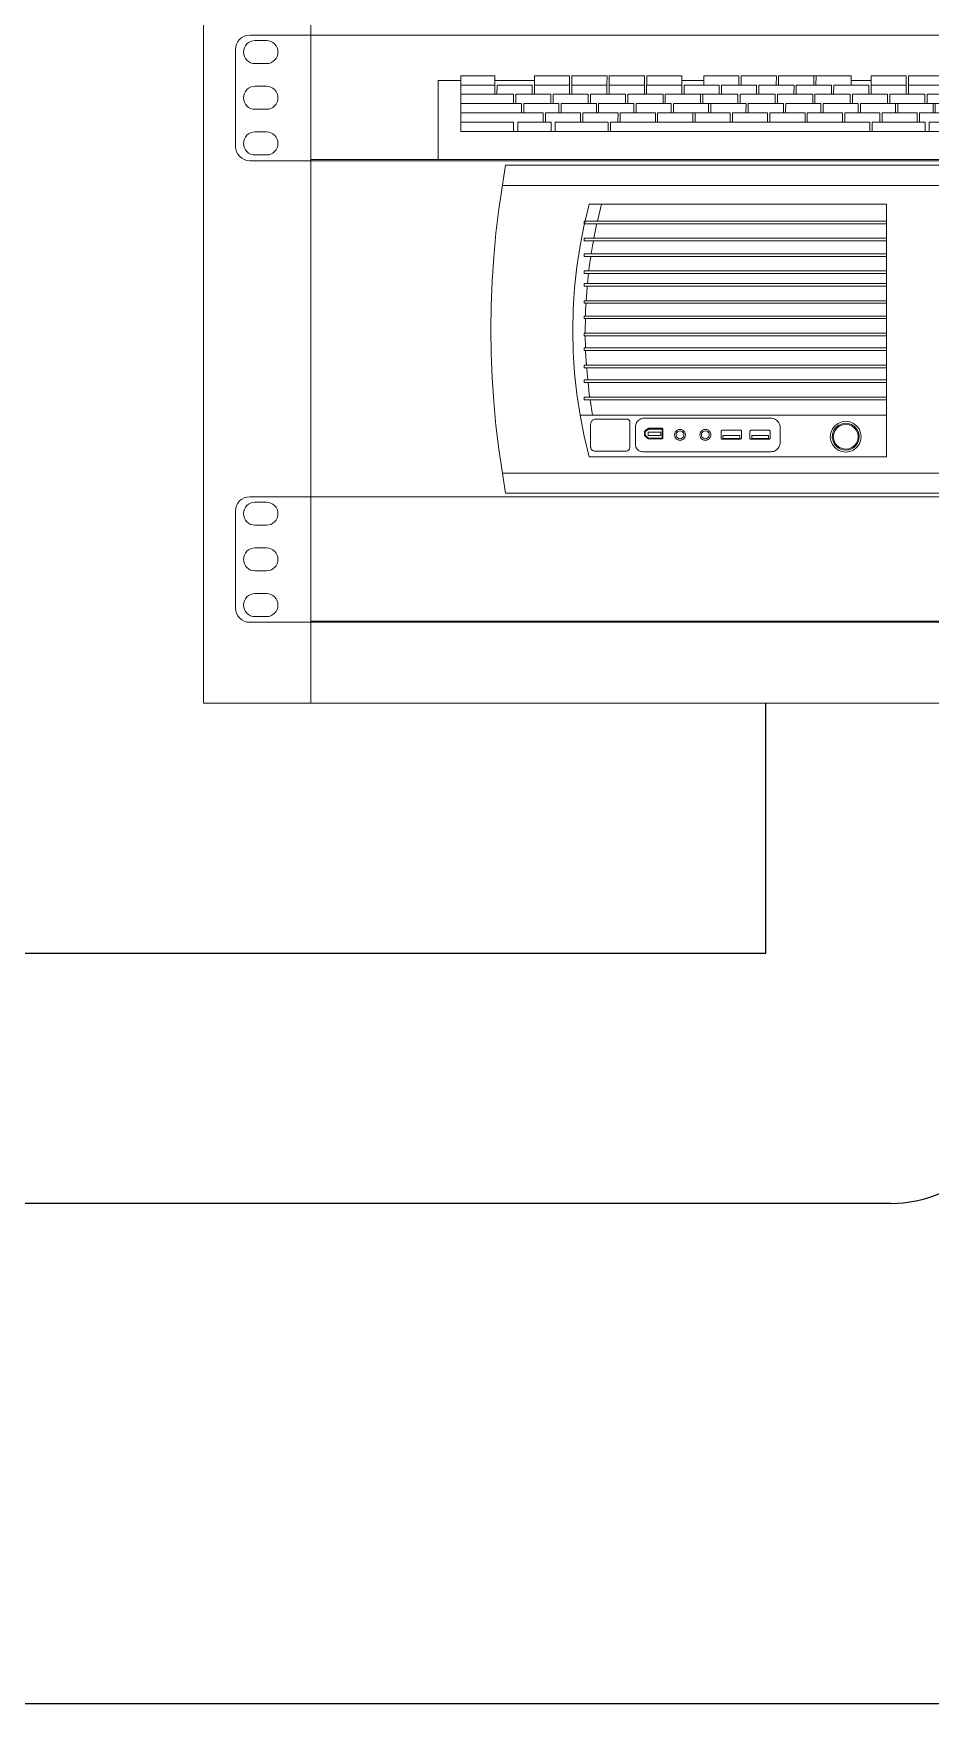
# Model space of a CAD drawing. Header units: millimetres. Extents: x 1256 to 2931, y 3298 to 3694.
# Drawn here: x 1527.5 to 1563.4, y 3406.2 to 3473 of the extents above; entities that cross this region are included whole.
import ezdxf

# ---------------------------------------------------------------- set-up
doc = ezdxf.new("R2010")
doc.units = ezdxf.units.MM
doc.layers.get('0').update_dxf_attribs({"color": 250, "lineweight": 5})
for name, color, linetype, lineweight in [('(C)1U - Gestion Cable', 250, 'Continuous', 5), ('Canales', 250, 'Continuous', 25), ('Pantalla Rack', 250, 'Continuous', 5), ('Rack 1 - 2', 250, 'Continuous', 5), ('Servers', 250, 'Continuous', 5)]:
    doc.layers.add(name, color=color, linetype=linetype, lineweight=lineweight)

# ---------------------------------------------------------------- blocks, each defined once
blk = doc.blocks.new('TECLADO FRONTAL')
at = {"color": 250}
for p, q in [((-0.22843, 0.045), (-0.22843, 0.015)), ((-0.21013, 0.045), (-0.22843, 0.045)), ((-0.21015, 0.045), (-0.21017, 0.035)), ((-0.21013, 0.045), (-0.21014, 0.04)), ((-0.18879, 0.04), (-0.18878, 0.045)), ((-0.16986, 0.045), (-0.18878, 0.045)), ((-0.16986, 0.045), (-0.16987, 0.04)), ((-0.16865, 0.04), (-0.16864, 0.045)), ((-0.14973, 0.045), (-0.16864, 0.045)), ((-0.14973, 0.045), (-0.14974, 0.04)), ((-0.14852, 0.04), (-0.14851, 0.045)), ((-0.12959, 0.045), (-0.14851, 0.045)), ((-0.12959, 0.045), (-0.1296, 0.04)), ((-0.12838, 0.04), (-0.12837, 0.045)), ((-0.10945, 0.045), (-0.12837, 0.045)), ((-0.10945, 0.045), (-0.10946, 0.04)), ((-0.09765, 0.04), (-0.09764, 0.045)), ((-0.07872, 0.045), (-0.09764, 0.045)), ((-0.07872, 0.045), (-0.07873, 0.04)), ((-0.07751, 0.04), (-0.0775, 0.045)), ((-0.05858, 0.045), (-0.0775, 0.045)), ((-0.05858, 0.045), (-0.05859, 0.04)), ((-0.05738, 0.04), (-0.05737, 0.045)), ((-0.01831, 0.045), (-0.05737, 0.045)), ((-0.03845, 0.045), (-0.03846, 0.04)), ((-0.03724, 0.04), (-0.03723, 0.045)), ((-0.01831, 0.045), (-0.01832, 0.04)), ((-0.00757, 0.04), (-0.00755, 0.045)), ((0.01136, 0.045), (-0.00755, 0.045)), ((0.01136, 0.045), (0.01135, 0.04)), ((0.01257, 0.04), (0.01258, 0.045)), ((0.0315, 0.045), (0.01258, 0.045)), ((0.0315, 0.045), (0.03149, 0.04)), ((0.03271, 0.04), (0.03272, 0.045)), ((0.05163, 0.045), (0.03272, 0.045)), ((0.05163, 0.045), (0.05162, 0.04)), ((0.05284, 0.04), (0.05285, 0.045)), ((0.07226, 0.045), (0.05285, 0.045)), ((0.07226, 0.045), (0.07226, 0.015)), ((0.08154, 0.045), (0.08154, 0.03)), ((0.10039, 0.045), (0.08154, 0.045)), ((0.10039, 0.045), (0.10037, 0.04)), ((0.10159, 0.04), (0.1016, 0.045)), ((0.12052, 0.045), (0.1016, 0.045)), ((0.12052, 0.045), (0.12051, 0.04)), ((0.12173, 0.04), (0.12174, 0.045)), ((0.14066, 0.045), (0.12174, 0.045)), ((0.14066, 0.045), (0.14065, 0.04)), ((-0.24055, 0.0425), (-0.24055, 0)), ((-0.24055, 0.0425), (-0.22843, 0.0425)), ((-0.21014, 0.04), (-0.22843, 0.04)), ((-0.21015, 0.0425), (-0.18878, 0.0425)), ((-0.20895, 0.035), (-0.20894, 0.04)), ((-0.19002, 0.04), (-0.20894, 0.04)), ((-0.19002, 0.04), (-0.19003, 0.035)), ((-0.18882, 0.035), (-0.1888, 0.04)), ((-0.16987, 0.04), (-0.1888, 0.04)), ((-0.16989, 0.04), (-0.1699, 0.035)), ((-0.16868, 0.035), (-0.16867, 0.04)), ((-0.14974, 0.04), (-0.16867, 0.04)), ((-0.14975, 0.04), (-0.14976, 0.035)), ((-0.14854, 0.035), (-0.14853, 0.04)), ((-0.1296, 0.04), (-0.14853, 0.04)), ((-0.12962, 0.04), (-0.12963, 0.035)), ((-0.12841, 0.035), (-0.1284, 0.04)), ((-0.10946, 0.04), (-0.1284, 0.04)), ((-0.10948, 0.04), (-0.10949, 0.035)), ((-0.10946, 0.0425), (-0.09764, 0.0425)), ((-0.10827, 0.035), (-0.10826, 0.04)), ((-0.08934, 0.04), (-0.10826, 0.04)), ((-0.08934, 0.04), (-0.08935, 0.035)), ((-0.08813, 0.035), (-0.08812, 0.04)), ((-0.06921, 0.04), (-0.08812, 0.04)), ((-0.06921, 0.04), (-0.06922, 0.035)), ((-0.068, 0.035), (-0.06799, 0.04)), ((-0.04907, 0.04), (-0.06799, 0.04)), ((-0.04907, 0.04), (-0.04908, 0.035)), ((-0.04786, 0.035), (-0.04785, 0.04)), ((-0.02893, 0.04), (-0.04785, 0.04)), ((-0.02893, 0.04), (-0.02895, 0.035)), ((-0.02773, 0.035), (-0.02772, 0.04)), ((-0.0088, 0.04), (-0.02772, 0.04)), ((-0.01832, 0.0425), (-0.00756, 0.0425)), ((-0.0088, 0.04), (-0.00881, 0.035)), ((-0.00759, 0.035), (-0.00758, 0.04)), ((0.01135, 0.04), (-0.00758, 0.04)), ((0.01134, 0.04), (0.01133, 0.035)), ((0.01255, 0.035), (0.01256, 0.04)), ((0.03149, 0.04), (0.01256, 0.04)), ((0.03147, 0.04), (0.03146, 0.035)), ((0.03268, 0.035), (0.03269, 0.04)), ((0.07226, 0.04), (0.03269, 0.04)), ((0.07226, 0.0425), (0.08154, 0.0425)), ((0.10037, 0.04), (0.08154, 0.04)), ((0.10036, 0.04), (0.10035, 0.035)), ((0.10157, 0.035), (0.10158, 0.04)), ((0.12051, 0.04), (0.10158, 0.04)), ((0.1205, 0.04), (0.12049, 0.035)), ((0.1217, 0.035), (0.12171, 0.04)), ((0.14063, 0.04), (0.12171, 0.04)), ((0.14063, 0.04), (0.14062, 0.035)), ((0.14065, 0.0425), (0.24055, 0.0425)), ((0.14938, 0.04), (0.14938, 0.015)), ((0.16833, 0.04), (0.14938, 0.04)), ((0.16833, 0.04), (0.16829, 0.02)), ((0.16951, 0.02), (0.16955, 0.04)), ((0.18843, 0.04), (0.16955, 0.04)), ((0.18843, 0.04), (0.18843, 0.015)), ((0.18964, 0.04), (0.18964, 0.015)), ((0.20856, 0.04), (0.18964, 0.04)), ((0.20856, 0.04), (0.20856, 0.015)), ((0.20978, 0.04), (0.20978, 0.015)), ((0.22872, 0.04), (0.20978, 0.04)), ((0.2287, 0.04), (0.2287, 0.015)), ((0.24055, 0.0425), (0.24055, 0)), ((-0.2001, 0.035), (-0.22843, 0.035)), ((-0.19573, 0.03), (-0.22843, 0.03)), ((-0.2001, 0.035), (-0.20011, 0.03)), ((-0.19889, 0.03), (-0.19888, 0.035)), ((-0.17997, 0.035), (-0.19888, 0.035)), ((-0.19573, 0.03), (-0.19574, 0.025)), ((-0.19452, 0.025), (-0.19451, 0.03)), ((-0.17559, 0.03), (-0.19451, 0.03)), ((-0.17997, 0.035), (-0.17998, 0.03)), ((-0.17876, 0.03), (-0.17875, 0.035)), ((-0.15983, 0.035), (-0.17875, 0.035)), ((-0.17559, 0.03), (-0.1756, 0.025)), ((-0.17439, 0.025), (-0.17438, 0.03)), ((-0.15546, 0.03), (-0.17438, 0.03)), ((-0.15983, 0.035), (-0.15984, 0.03)), ((-0.15862, 0.03), (-0.15861, 0.035)), ((-0.13969, 0.035), (-0.15861, 0.035)), ((-0.15546, 0.03), (-0.15547, 0.025)), ((-0.15425, 0.025), (-0.15424, 0.03)), ((-0.13532, 0.03), (-0.15424, 0.03)), ((-0.13969, 0.035), (-0.1397, 0.03)), ((-0.13849, 0.03), (-0.13848, 0.035)), ((-0.11956, 0.035), (-0.13848, 0.035)), ((-0.13532, 0.03), (-0.13533, 0.025)), ((-0.13411, 0.025), (-0.1341, 0.03)), ((-0.11519, 0.03), (-0.1341, 0.03)), ((-0.11956, 0.035), (-0.11957, 0.03)), ((-0.11835, 0.03), (-0.11834, 0.035)), ((-0.07929, 0.035), (-0.11834, 0.035)), ((-0.11519, 0.03), (-0.1152, 0.025)), ((-0.11398, 0.025), (-0.11397, 0.03)), ((-0.07491, 0.03), (-0.11397, 0.03)), ((-0.09942, 0.035), (-0.09943, 0.03)), ((-0.09821, 0.03), (-0.0982, 0.035)), ((-0.09505, 0.03), (-0.09506, 0.025)), ((-0.09384, 0.025), (-0.09383, 0.03)), ((-0.07929, 0.035), (-0.0793, 0.03)), ((-0.07808, 0.03), (-0.07807, 0.035)), ((-0.05915, 0.035), (-0.07807, 0.035)), ((-0.07491, 0.03), (-0.07492, 0.025)), ((-0.07371, 0.025), (-0.0737, 0.03)), ((-0.05478, 0.03), (-0.0737, 0.03)), ((-0.05915, 0.035), (-0.05916, 0.03)), ((-0.05794, 0.03), (-0.05793, 0.035)), ((-0.03901, 0.035), (-0.05793, 0.035)), ((-0.05478, 0.03), (-0.05479, 0.025)), ((-0.05357, 0.025), (-0.05356, 0.03)), ((-0.03464, 0.03), (-0.05356, 0.03)), ((-0.03901, 0.035), (-0.03902, 0.03)), ((-0.03781, 0.03), (-0.03779, 0.035)), ((-0.01888, 0.035), (-0.03779, 0.035)), ((-0.03464, 0.03), (-0.03465, 0.025)), ((-0.03343, 0.025), (-0.03342, 0.03)), ((-0.01451, 0.03), (-0.03342, 0.03)), ((-0.01888, 0.035), (-0.01889, 0.03)), ((-0.01767, 0.03), (-0.01766, 0.035)), ((0.00126, 0.035), (-0.01766, 0.035)), ((-0.01451, 0.03), (-0.01452, 0.025)), ((-0.0133, 0.025), (-0.01329, 0.03)), ((0.04561, 0.03), (-0.01329, 0.03)), ((0.00126, 0.035), (0.00125, 0.03)), ((0.00247, 0.03), (0.00248, 0.035)), ((0.02139, 0.035), (0.00248, 0.035)), ((0.00563, 0.03), (0.00562, 0.025)), ((0.00684, 0.025), (0.00685, 0.03)), ((0.02139, 0.035), (0.02138, 0.03)), ((0.0226, 0.03), (0.02261, 0.035)), ((0.04153, 0.035), (0.02261, 0.035)), ((0.02577, 0.03), (0.02576, 0.025)), ((0.02684, 0.03), (0.02683, 0.025)), ((0.04153, 0.035), (0.04152, 0.03)), ((0.0426, 0.035), (0.04259, 0.03)), ((0.07226, 0.035), (0.0426, 0.035)), ((0.04561, 0.03), (0.0456, 0.025)), ((0.04561, 0.03), (0.04672, 0.03)), ((0.04672, 0.03), (0.04671, 0.025)), ((0.10035, 0.035), (0.08154, 0.035)), ((0.14061, 0.03), (0.08154, 0.03)), ((0.10035, 0.035), (0.10034, 0.03)), ((0.10156, 0.03), (0.10157, 0.035)), ((0.12049, 0.035), (0.10157, 0.035)), ((0.12049, 0.035), (0.12048, 0.03)), ((0.12169, 0.03), (0.1217, 0.035)), ((0.14062, 0.035), (0.1217, 0.035)), ((0.14062, 0.035), (0.14061, 0.03)), ((0.16832, 0.035), (0.14938, 0.035)), ((0.16831, 0.03), (0.14938, 0.03)), ((0.18843, 0.03), (0.16953, 0.03)), ((0.18843, 0.035), (0.16954, 0.035)), ((0.20856, 0.035), (0.18964, 0.035)), ((0.20856, 0.03), (0.18964, 0.03)), ((0.22872, 0.035), (0.20978, 0.035)), ((0.22872, 0.03), (0.20978, 0.03)), ((-0.22845, 0.02), (-0.19998, 0.02)), ((-0.22844, 0.025), (-0.18408, 0.025)), ((-0.18408, 0.025), (-0.22844, 0.025)), ((-0.22843, 0.02), (-0.19998, 0.02)), ((-0.19998, 0.02), (-0.19998, 0.015)), ((-0.19779, 0.02), (-0.17978, 0.02)), ((-0.19779, 0.02), (-0.19779, 0.015)), ((-0.19779, 0.02), (-0.17978, 0.02)), ((-0.18408, 0.025), (-0.18409, 0.02)), ((-0.18288, 0.02), (-0.18286, 0.025)), ((-0.18286, 0.025), (-0.16395, 0.025)), ((-0.16395, 0.025), (-0.18286, 0.025)), ((-0.17978, 0.02), (-0.17978, 0.015)), ((-0.17757, 0.02), (-0.14912, 0.02)), ((-0.17757, 0.02), (-0.17757, 0.015)), ((-0.17757, 0.02), (-0.14912, 0.02)), ((-0.16395, 0.025), (-0.16396, 0.02)), ((-0.16274, 0.02), (-0.16273, 0.025)), ((-0.16273, 0.025), (-0.14381, 0.025)), ((-0.14381, 0.025), (-0.16273, 0.025)), ((-0.14912, 0.02), (-0.14912, 0.015)), ((-0.1479, 0.02), (-0.00817, 0.02)), ((-0.1479, 0.02), (-0.1479, 0.015)), ((-0.1479, 0.02), (-0.00817, 0.02)), ((-0.14381, 0.025), (-0.14382, 0.02)), ((-0.1426, 0.02), (-0.14259, 0.025)), ((-0.14259, 0.025), (-0.12368, 0.025)), ((-0.12368, 0.025), (-0.14259, 0.025)), ((-0.12368, 0.025), (-0.12369, 0.02)), ((-0.12247, 0.02), (-0.12246, 0.025)), ((-0.12246, 0.025), (-0.0834, 0.025)), ((-0.0834, 0.025), (-0.12246, 0.025)), ((-0.10354, 0.025), (-0.10355, 0.02)), ((-0.10233, 0.02), (-0.10232, 0.025)), ((-0.0834, 0.025), (-0.08341, 0.02)), ((-0.08219, 0.02), (-0.08218, 0.025)), ((-0.08218, 0.025), (-0.06327, 0.025)), ((-0.06327, 0.025), (-0.08218, 0.025)), ((-0.06327, 0.025), (-0.06328, 0.02)), ((-0.06206, 0.02), (-0.06205, 0.025)), ((-0.06205, 0.025), (-0.04313, 0.025)), ((-0.04313, 0.025), (-0.06205, 0.025)), ((-0.04313, 0.025), (-0.04314, 0.02)), ((-0.04192, 0.02), (-0.04191, 0.025)), ((-0.04191, 0.025), (-0.02299, 0.025)), ((-0.02299, 0.025), (-0.04191, 0.025)), ((-0.02299, 0.025), (-0.02301, 0.02)), ((-0.02179, 0.02), (-0.02178, 0.025)), ((-0.02178, 0.025), (-0.00286, 0.025)), ((-0.00286, 0.025), (-0.02178, 0.025)), ((-0.00817, 0.02), (-0.00817, 0.015)), ((-0.00695, 0.02), (0.02151, 0.02)), ((-0.00695, 0.02), (-0.00695, 0.015)), ((-0.00695, 0.02), (0.02151, 0.02)), ((-0.00286, 0.025), (-0.00287, 0.02)), ((-0.00165, 0.02), (-0.00164, 0.025)), ((-0.00164, 0.025), (0.01728, 0.025)), ((0.01728, 0.025), (-0.00164, 0.025)), ((0.01728, 0.025), (0.01727, 0.02)), ((0.01849, 0.02), (0.0185, 0.025)), ((0.0185, 0.025), (0.07226, 0.025)), ((0.07226, 0.025), (0.0185, 0.025)), ((0.02151, 0.02), (0.02151, 0.015)), ((0.0237, 0.02), (0.04172, 0.02)), ((0.0237, 0.02), (0.0237, 0.015)), ((0.0237, 0.02), (0.04172, 0.02)), ((0.04172, 0.02), (0.04172, 0.015)), ((0.04392, 0.02), (0.07226, 0.02)), ((0.04392, 0.02), (0.04392, 0.015)), ((0.04392, 0.02), (0.07226, 0.02)), ((0.08154, 0.02), (0.10046, 0.02)), ((0.08154, 0.02), (0.08154, 0.015)), ((0.08154, 0.02), (0.10046, 0.02)), ((0.10046, 0.02), (0.10046, 0.015)), ((0.10168, 0.02), (0.10169, 0.025)), ((0.10168, 0.02), (0.12059, 0.02)), ((0.10168, 0.02), (0.10168, 0.015)), ((0.10168, 0.02), (0.12059, 0.02)), ((0.10169, 0.025), (0.12061, 0.025)), ((0.12061, 0.025), (0.10169, 0.025)), ((0.12059, 0.02), (0.12059, 0.015)), ((0.12061, 0.025), (0.1206, 0.02)), ((0.12181, 0.02), (0.14073, 0.02)), ((0.12181, 0.02), (0.12181, 0.015)), ((0.12181, 0.02), (0.14073, 0.02)), ((0.14073, 0.02), (0.14073, 0.015)), ((0.14938, 0.025), (0.1683, 0.025)), ((0.14938, 0.02), (0.18843, 0.02)), ((0.14938, 0.02), (0.18843, 0.02)), ((0.16952, 0.025), (0.18843, 0.025)), ((0.18843, 0.025), (0.16952, 0.025)), ((0.18964, 0.025), (0.20856, 0.025)), ((0.20856, 0.025), (0.18964, 0.025)), ((0.18964, 0.02), (0.20856, 0.02)), ((0.18964, 0.02), (0.20856, 0.02)), ((0.20978, 0.025), (0.22871, 0.025)), ((0.22871, 0.025), (0.20978, 0.025)), ((0.20978, 0.02), (0.2287, 0.02)), ((0.20978, 0.02), (0.2287, 0.02)), ((-0.22843, 0.015), (0.07226, 0.015)), ((0.08154, 0.015), (0.14073, 0.015)), ((0.14938, 0.015), (0.2287, 0.015)), ((-0.24055, 0), (0.24055, 0))]:
    blk.add_line(p, q, dxfattribs=at)

msp = doc.modelspace()

# ---------------------------------------------------------------- linework, layer by layer
at = {"layer": '(C)1U - Gestion Cable'}
for points in [[(1536.167, 3467.931), (1536.167, 3467.931, -0.414214), (1535.593, 3468.505), (1535.593, 3472.377, -0.414214), (1536.167, 3472.952)], [(1536.167, 3449.473), (1536.167, 3449.473, -0.414214), (1535.593, 3450.047), (1535.593, 3453.919, -0.414214), (1536.167, 3454.494)]]:
    msp.add_lwpolyline(points, format="xyb", dxfattribs=at)
for points in [[(1536.374, 3471.814), (1536.833, 3471.814, 0.414214), (1537.293, 3472.274), (1537.293, 3472.274, 0.414214), (1536.833, 3472.734), (1536.374, 3472.734, 0.414214), (1535.914, 3472.274), (1535.914, 3472.274, 0.414214)], [(1536.374, 3469.987), (1536.833, 3469.987, 0.414214), (1537.293, 3470.447), (1537.293, 3470.447, 0.414214), (1536.833, 3470.907), (1536.374, 3470.907, 0.414214), (1535.914, 3470.447), (1535.914, 3470.447, 0.414214)], [(1536.374, 3468.161), (1536.833, 3468.161, 0.414214), (1537.293, 3468.62), (1537.293, 3468.62, 0.414214), (1536.833, 3469.08), (1536.374, 3469.08, 0.414214), (1535.914, 3468.62), (1535.914, 3468.62, 0.414214)], [(1536.374, 3453.356), (1536.833, 3453.356, 0.414214), (1537.293, 3453.816), (1537.293, 3453.816, 0.414214), (1536.833, 3454.276), (1536.374, 3454.276, 0.414214), (1535.914, 3453.816), (1535.914, 3453.816, 0.414214)], [(1536.374, 3451.53), (1536.833, 3451.53, 0.414214), (1537.293, 3451.989), (1537.293, 3451.989, 0.414214), (1536.833, 3452.449), (1536.374, 3452.449, 0.414214), (1535.914, 3451.989), (1535.914, 3451.989, 0.414214)], [(1536.374, 3449.703), (1536.833, 3449.703, 0.414214), (1537.293, 3450.162), (1537.293, 3450.162, 0.414214), (1536.833, 3450.622), (1536.374, 3450.622, 0.414214), (1535.914, 3450.162), (1535.914, 3450.162, 0.414214)]]:
    msp.add_lwpolyline(points, format="xyb", close=True, dxfattribs=at)
for points in [[(1536.167, 3472.952), (1587.469, 3472.952)], [(1587.469, 3467.931), (1536.167, 3467.931)], [(1536.167, 3454.494), (1587.469, 3454.494)], [(1587.469, 3449.473), (1536.167, 3449.473)]]:
    msp.add_lwpolyline(points, dxfattribs=at)
for p, q in [((1538.604, 3446.239), (1538.604, 3516.239)), ((1561.818, 3467.983), (1538.604, 3467.983)), ((1561.593, 3467.983), (1584.807, 3467.983)), ((1561.818, 3449.525), (1538.604, 3449.525)), ((1561.593, 3449.525), (1584.807, 3449.525))]:
    msp.add_line(p, q)
at = {"layer": 'Canales'}
for p, q in [((1556.818, 3436.239), (1556.818, 3446.239)), ((1486.818, 3436.239), (1556.818, 3436.239)), ((1561.818, 3426.239), (1491.818, 3426.239)), ((1489.318, 3406.239), (1599.318, 3406.239))]:
    msp.add_line(p, q, dxfattribs=at)
msp.add_arc((1561.818, 3431.239), 5, 270, 0, dxfattribs=at)
at = {"layer": 'Rack 1 - 2'}
for p, q in [((1534.318, 3446.239), (1534.318, 3516.239)), ((1556.818, 3446.239), (1534.318, 3446.239)), ((1556.818, 3446.239), (1566.818, 3446.239))]:
    msp.add_line(p, q, dxfattribs=at)
at = {"layer": 'Servers'}
for p, q in [((1546.135, 3465.987), (1546.398, 3467.748)), ((1577.238, 3467.748), (1546.398, 3467.748)), ((1546.398, 3467.748), (1577.238, 3467.748)), ((1547.637, 3466.938), (1546.277, 3466.938)), ((1574.398, 3466.938), (1547.637, 3466.938)), ((1546.019, 3465.032), (1546.135, 3465.987)), ((1549.745, 3466.197), (1549.582, 3465.518)), ((1549.745, 3466.197), (1550.242, 3466.197)), ((1550.242, 3466.197), (1550.079, 3465.518)), ((1550.242, 3466.197), (1561.644, 3466.197)), ((1561.644, 3466.197), (1561.644, 3465.518)), ((1549.546, 3465.369), (1549.383, 3464.533)), ((1549.557, 3465.413), (1549.546, 3465.369)), ((1549.553, 3465.413), (1549.553, 3465.518)), ((1549.553, 3465.518), (1549.582, 3465.518)), ((1549.557, 3465.413), (1549.553, 3465.413)), ((1549.582, 3465.518), (1549.557, 3465.413)), ((1550.054, 3465.413), (1549.557, 3465.413)), ((1549.582, 3465.518), (1550.079, 3465.518)), ((1550.043, 3465.369), (1549.938, 3464.833)), ((1550.054, 3465.413), (1550.043, 3465.369)), ((1561.644, 3465.413), (1550.054, 3465.413)), ((1550.079, 3465.518), (1561.644, 3465.518)), ((1561.644, 3465.518), (1561.644, 3465.413)), ((1561.644, 3465.413), (1561.644, 3464.833)), ((1545.928, 3464.074), (1546.019, 3465.032)), ((1549.553, 3464.728), (1549.553, 3464.833)), ((1549.553, 3464.833), (1549.938, 3464.833)), ((1549.918, 3464.728), (1549.553, 3464.728)), ((1549.918, 3464.728), (1549.88, 3464.533)), ((1561.644, 3464.728), (1549.918, 3464.728)), ((1549.938, 3464.833), (1561.644, 3464.833)), ((1561.644, 3464.833), (1561.644, 3464.728)), ((1561.644, 3464.728), (1561.644, 3464.21)), ((1545.864, 3463.114), (1545.928, 3464.074)), ((1549.383, 3464.533), (1549.256, 3463.691)), ((1549.553, 3464.106), (1549.553, 3464.21)), ((1549.553, 3464.21), (1549.831, 3464.21)), ((1549.815, 3464.106), (1549.553, 3464.106)), ((1549.815, 3464.106), (1549.753, 3463.691)), ((1561.644, 3464.106), (1549.815, 3464.106)), ((1549.88, 3464.533), (1549.831, 3464.21)), ((1549.831, 3464.21), (1561.644, 3464.21)), ((1561.644, 3464.21), (1561.644, 3464.106)), ((1561.644, 3464.106), (1561.644, 3463.525)), ((1549.256, 3463.691), (1549.165, 3462.844)), ((1549.553, 3463.421), (1549.553, 3463.525)), ((1549.553, 3463.525), (1549.735, 3463.525)), ((1549.723, 3463.421), (1549.553, 3463.421)), ((1549.723, 3463.421), (1549.68, 3463.018)), ((1561.644, 3463.421), (1549.723, 3463.421)), ((1549.753, 3463.691), (1549.735, 3463.525)), ((1549.735, 3463.525), (1561.644, 3463.525)), ((1561.644, 3463.525), (1561.644, 3463.421)), ((1561.644, 3463.421), (1561.644, 3463.018)), ((1545.825, 3462.152), (1545.864, 3463.114)), ((1549.165, 3462.844), (1549.11, 3461.994)), ((1549.553, 3462.913), (1549.553, 3463.018)), ((1549.553, 3463.018), (1549.68, 3463.018)), ((1549.669, 3462.913), (1549.553, 3462.913)), ((1549.661, 3462.844), (1549.629, 3462.333)), ((1549.669, 3462.913), (1549.661, 3462.844)), ((1561.644, 3462.913), (1549.669, 3462.913)), ((1549.68, 3463.018), (1561.644, 3463.018)), ((1561.644, 3463.018), (1561.644, 3462.913)), ((1561.644, 3462.913), (1561.644, 3462.333)), ((1545.812, 3461.19), (1545.825, 3462.152)), ((1549.11, 3461.994), (1549.092, 3461.143)), ((1549.553, 3462.228), (1549.553, 3462.333)), ((1549.553, 3462.333), (1549.629, 3462.333)), ((1549.622, 3462.228), (1549.553, 3462.228)), ((1549.607, 3461.994), (1549.601, 3461.721)), ((1549.622, 3462.228), (1549.607, 3461.994)), ((1561.644, 3462.228), (1549.622, 3462.228)), ((1549.629, 3462.333), (1561.644, 3462.333)), ((1561.644, 3462.333), (1561.644, 3462.228)), ((1561.644, 3462.228), (1561.644, 3461.721)), ((1549.553, 3461.616), (1549.553, 3461.721)), ((1549.553, 3461.721), (1549.601, 3461.721)), ((1549.599, 3461.616), (1549.553, 3461.616)), ((1549.599, 3461.616), (1549.588, 3461.143)), ((1561.644, 3461.616), (1549.599, 3461.616)), ((1549.601, 3461.721), (1561.644, 3461.721)), ((1561.644, 3461.721), (1561.644, 3461.616)), ((1561.644, 3461.616), (1561.644, 3461.036)), ((1545.825, 3460.228), (1545.812, 3461.19)), ((1549.092, 3461.143), (1549.11, 3460.291)), ((1549.553, 3460.931), (1549.553, 3461.036)), ((1549.553, 3461.036), (1549.591, 3461.036)), ((1549.593, 3460.931), (1549.553, 3460.931)), ((1549.588, 3461.143), (1549.591, 3461.036)), ((1549.591, 3461.036), (1561.644, 3461.036)), ((1549.593, 3460.931), (1549.603, 3460.445)), ((1561.644, 3460.931), (1549.593, 3460.931)), ((1561.644, 3461.036), (1561.644, 3460.931)), ((1561.644, 3460.931), (1561.644, 3460.445)), ((1545.864, 3459.267), (1545.825, 3460.228)), ((1549.11, 3460.291), (1549.165, 3459.441)), ((1549.553, 3460.34), (1549.553, 3460.445)), ((1549.553, 3460.445), (1549.603, 3460.445)), ((1549.606, 3460.34), (1549.553, 3460.34)), ((1549.603, 3460.445), (1561.644, 3460.445)), ((1549.606, 3460.34), (1549.607, 3460.291)), ((1561.644, 3460.34), (1549.606, 3460.34)), ((1549.607, 3460.291), (1549.641, 3459.76)), ((1561.644, 3460.445), (1561.644, 3460.34)), ((1561.644, 3460.34), (1561.644, 3459.76)), ((1549.165, 3459.441), (1549.256, 3458.594)), ((1549.553, 3459.655), (1549.553, 3459.76)), ((1549.553, 3459.76), (1549.641, 3459.76)), ((1549.648, 3459.655), (1549.553, 3459.655)), ((1549.641, 3459.76), (1561.644, 3459.76)), ((1549.648, 3459.655), (1549.661, 3459.441)), ((1561.644, 3459.655), (1549.648, 3459.655)), ((1549.661, 3459.441), (1549.691, 3459.164)), ((1561.644, 3459.76), (1561.644, 3459.655)), ((1561.644, 3459.655), (1561.644, 3459.164)), ((1545.928, 3458.307), (1545.864, 3459.267)), ((1549.553, 3459.059), (1549.553, 3459.164)), ((1549.553, 3459.164), (1549.691, 3459.164)), ((1549.703, 3459.059), (1549.553, 3459.059)), ((1549.691, 3459.164), (1561.644, 3459.164)), ((1549.703, 3459.059), (1549.753, 3458.594)), ((1561.644, 3459.059), (1549.703, 3459.059)), ((1561.644, 3459.164), (1561.644, 3459.059)), ((1561.644, 3459.059), (1561.644, 3458.479)), ((1546.019, 3457.349), (1545.928, 3458.307)), ((1549.256, 3458.594), (1549.382, 3457.759)), ((1549.553, 3458.374), (1549.553, 3458.479)), ((1549.553, 3458.479), (1549.77, 3458.479)), ((1549.786, 3458.374), (1549.553, 3458.374)), ((1549.753, 3458.594), (1549.77, 3458.479)), ((1549.77, 3458.479), (1561.644, 3458.479)), ((1549.786, 3458.374), (1549.879, 3457.759)), ((1561.644, 3458.374), (1549.786, 3458.374)), ((1561.644, 3458.479), (1561.644, 3458.374)), ((1561.644, 3458.374), (1561.644, 3457.759)), ((1546.135, 3456.394), (1546.019, 3457.349)), ((1549.382, 3457.759), (1549.383, 3457.752)), ((1549.382, 3457.759), (1549.879, 3457.759)), ((1549.383, 3457.752), (1549.546, 3456.916)), ((1549.808, 3457.425), (1549.806, 3457.399)), ((1549.806, 3456.478), (1549.806, 3457.399)), ((1549.813, 3457.452), (1549.808, 3457.425)), ((1549.822, 3457.477), (1549.813, 3457.452)), ((1549.834, 3457.501), (1549.822, 3457.477)), ((1549.848, 3457.523), (1549.834, 3457.501)), ((1549.866, 3457.543), (1549.848, 3457.523)), ((1549.886, 3457.561), (1549.866, 3457.543)), ((1549.879, 3457.759), (1561.644, 3457.759)), ((1549.908, 3457.575), (1549.886, 3457.561)), ((1549.932, 3457.587), (1549.908, 3457.575)), ((1549.957, 3457.596), (1549.932, 3457.587)), ((1549.984, 3457.601), (1549.957, 3457.596)), ((1550.01, 3457.603), (1549.984, 3457.601)), ((1550.01, 3457.603), (1551.251, 3457.603)), ((1551.251, 3457.603), (1551.267, 3457.602)), ((1551.267, 3457.602), (1551.283, 3457.598)), ((1551.283, 3457.598), (1551.298, 3457.593)), ((1551.298, 3457.593), (1551.313, 3457.586)), ((1551.313, 3457.586), (1551.327, 3457.577)), ((1551.327, 3457.577), (1551.339, 3457.566)), ((1551.339, 3457.566), (1551.349, 3457.554)), ((1551.349, 3457.554), (1551.359, 3457.54)), ((1551.359, 3457.54), (1551.366, 3457.526)), ((1551.366, 3457.526), (1551.371, 3457.51)), ((1551.371, 3457.51), (1551.374, 3457.494)), ((1551.374, 3457.494), (1551.375, 3457.478)), ((1551.375, 3457.478), (1551.375, 3456.469)), ((1551.602, 3457.334), (1551.599, 3457.289)), ((1551.599, 3456.588), (1551.599, 3457.289)), ((1551.611, 3457.378), (1551.602, 3457.334)), ((1551.625, 3457.421), (1551.611, 3457.378)), ((1551.645, 3457.461), (1551.625, 3457.421)), ((1551.67, 3457.498), (1551.645, 3457.461)), ((1551.7, 3457.532), (1551.67, 3457.498)), ((1551.733, 3457.562), (1551.7, 3457.532)), ((1551.771, 3457.587), (1551.733, 3457.562)), ((1551.811, 3457.607), (1551.771, 3457.587)), ((1551.854, 3457.621), (1551.811, 3457.607)), ((1551.898, 3457.63), (1551.854, 3457.621)), ((1551.943, 3457.633), (1551.898, 3457.63)), ((1551.943, 3457.633), (1557.015, 3457.633)), ((1557.015, 3457.633), (1557.064, 3457.63)), ((1557.064, 3457.63), (1557.112, 3457.62)), ((1557.112, 3457.62), (1557.158, 3457.604)), ((1557.158, 3457.604), (1557.202, 3457.583)), ((1557.202, 3457.583), (1557.242, 3457.556)), ((1557.242, 3457.556), (1557.279, 3457.523)), ((1557.279, 3457.523), (1557.311, 3457.487)), ((1557.311, 3457.487), (1557.338, 3457.446)), ((1557.338, 3457.446), (1557.36, 3457.402)), ((1557.36, 3457.402), (1557.376, 3457.356)), ((1557.376, 3457.356), (1557.385, 3457.308)), ((1557.385, 3457.308), (1557.388, 3457.259)), ((1559.579, 3457.331), (1559.48, 3457.204)), ((1559.706, 3457.429), (1559.579, 3457.331)), ((1559.711, 3457.34), (1559.606, 3457.246)), ((1559.772, 3457.328), (1559.668, 3457.25)), ((1559.855, 3457.491), (1559.706, 3457.429)), ((1559.836, 3457.403), (1559.711, 3457.34)), ((1559.892, 3457.376), (1559.772, 3457.328)), ((1559.974, 3457.432), (1559.836, 3457.403)), ((1560.015, 3457.512), (1559.855, 3457.491)), ((1560.021, 3457.392), (1559.892, 3457.376)), ((1560.114, 3457.424), (1559.974, 3457.432)), ((1560.175, 3457.491), (1560.015, 3457.512)), ((1560.149, 3457.373), (1560.021, 3457.392)), ((1560.248, 3457.381), (1560.114, 3457.424)), ((1560.268, 3457.322), (1560.149, 3457.373)), ((1560.323, 3457.429), (1560.175, 3457.491)), ((1560.366, 3457.304), (1560.248, 3457.381)), ((1560.37, 3457.242), (1560.268, 3457.322)), ((1560.451, 3457.331), (1560.323, 3457.429)), ((1560.46, 3457.199), (1560.366, 3457.304)), ((1560.549, 3457.204), (1560.451, 3457.331)), ((1561.644, 3457.759), (1561.644, 3456.088)), ((1549.546, 3456.916), (1549.745, 3456.088)), ((1551.965, 3457.096), (1551.964, 3457.09)), ((1551.964, 3457.09), (1551.964, 3457.083)), ((1551.964, 3457.083), (1551.964, 3456.972)), ((1551.964, 3456.972), (1551.964, 3456.967)), ((1551.964, 3456.967), (1551.964, 3456.961)), ((1551.964, 3456.961), (1551.966, 3456.955)), ((1551.966, 3457.102), (1551.965, 3457.096)), ((1551.968, 3457.108), (1551.966, 3457.102)), ((1551.966, 3456.955), (1551.967, 3456.949)), ((1551.967, 3456.949), (1551.969, 3456.944)), ((1551.97, 3457.114), (1551.968, 3457.108)), ((1551.969, 3456.944), (1551.971, 3456.938)), ((1551.973, 3457.12), (1551.97, 3457.114)), ((1551.971, 3456.938), (1551.974, 3456.933)), ((1551.976, 3457.125), (1551.973, 3457.12)), ((1551.974, 3456.933), (1551.977, 3456.928)), ((1551.979, 3457.131), (1551.976, 3457.125)), ((1551.977, 3456.928), (1551.98, 3456.923)), ((1551.983, 3457.136), (1551.979, 3457.131)), ((1551.98, 3456.923), (1551.984, 3456.918)), ((1551.988, 3457.14), (1551.983, 3457.136)), ((1551.984, 3456.918), (1551.988, 3456.914)), ((1551.992, 3457.144), (1551.988, 3457.14)), ((1551.988, 3456.914), (1551.992, 3456.91)), ((1551.997, 3457.148), (1551.992, 3457.144)), ((1551.992, 3456.91), (1552.087, 3456.83)), ((1551.996, 3457.095), (1551.995, 3457.091)), ((1551.995, 3457.091), (1551.995, 3457.087)), ((1551.995, 3457.087), (1551.995, 3457.083)), ((1551.995, 3457.083), (1551.995, 3456.972)), ((1551.995, 3456.972), (1551.995, 3456.969)), ((1551.995, 3456.969), (1551.995, 3456.965)), ((1551.995, 3456.965), (1551.996, 3456.962)), ((1551.997, 3457.098), (1551.996, 3457.095)), ((1551.996, 3456.962), (1551.997, 3456.958)), ((1552.088, 3457.211), (1551.997, 3457.148)), ((1551.998, 3457.102), (1551.997, 3457.098)), ((1551.997, 3456.958), (1551.998, 3456.955)), ((1552, 3457.106), (1551.998, 3457.102)), ((1551.998, 3456.955), (1551.999, 3456.951)), ((1551.999, 3456.951), (1552.001, 3456.948)), ((1552.002, 3457.109), (1552, 3457.106)), ((1552.001, 3456.948), (1552.003, 3456.945)), ((1552.004, 3457.112), (1552.002, 3457.109)), ((1552.003, 3456.945), (1552.005, 3456.942)), ((1552.007, 3457.115), (1552.004, 3457.112)), ((1552.005, 3456.942), (1552.007, 3456.939)), ((1552.009, 3457.118), (1552.007, 3457.115)), ((1552.007, 3456.939), (1552.01, 3456.936)), ((1552.012, 3457.12), (1552.009, 3457.118)), ((1552.01, 3456.936), (1552.013, 3456.934)), ((1552.015, 3457.123), (1552.012, 3457.12)), ((1552.013, 3456.934), (1552.107, 3456.854)), ((1552.105, 3457.186), (1552.015, 3457.123)), ((1552.092, 3456.826), (1552.087, 3456.83)), ((1552.093, 3457.215), (1552.088, 3457.211)), ((1552.097, 3456.822), (1552.092, 3456.826)), ((1552.098, 3457.218), (1552.093, 3457.215)), ((1552.103, 3456.819), (1552.097, 3456.822)), ((1552.103, 3457.221), (1552.098, 3457.218)), ((1552.108, 3457.223), (1552.103, 3457.221)), ((1552.109, 3456.816), (1552.103, 3456.819)), ((1552.109, 3457.188), (1552.105, 3457.186)), ((1552.107, 3456.854), (1552.111, 3456.851)), ((1552.114, 3457.225), (1552.108, 3457.223)), ((1552.113, 3457.191), (1552.109, 3457.188)), ((1552.114, 3456.813), (1552.109, 3456.816)), ((1552.111, 3456.851), (1552.115, 3456.848)), ((1552.117, 3457.193), (1552.113, 3457.191)), ((1552.12, 3457.227), (1552.114, 3457.225)), ((1552.12, 3456.811), (1552.114, 3456.813)), ((1552.115, 3457.073), (1552.115, 3456.942)), ((1552.622, 3457.073), (1552.115, 3457.073)), ((1552.115, 3456.942), (1552.622, 3456.942)), ((1552.115, 3456.848), (1552.118, 3456.846)), ((1552.121, 3457.195), (1552.117, 3457.193)), ((1552.118, 3456.846), (1552.123, 3456.844)), ((1552.125, 3457.229), (1552.12, 3457.227)), ((1552.127, 3456.809), (1552.12, 3456.811)), ((1552.125, 3457.196), (1552.121, 3457.195)), ((1552.123, 3456.844), (1552.127, 3456.842)), ((1552.131, 3457.23), (1552.125, 3457.229)), ((1552.129, 3457.198), (1552.125, 3457.196)), ((1552.127, 3456.842), (1552.131, 3456.84)), ((1552.133, 3456.807), (1552.127, 3456.809)), ((1552.133, 3457.199), (1552.129, 3457.198)), ((1552.137, 3457.231), (1552.131, 3457.23)), ((1552.131, 3456.84), (1552.136, 3456.838)), ((1552.138, 3457.2), (1552.133, 3457.199)), ((1552.139, 3456.806), (1552.133, 3456.807)), ((1552.136, 3456.838), (1552.14, 3456.837)), ((1552.143, 3457.232), (1552.137, 3457.231)), ((1552.142, 3457.201), (1552.138, 3457.2)), ((1552.146, 3456.805), (1552.139, 3456.806)), ((1552.14, 3456.837), (1552.145, 3456.836)), ((1552.146, 3457.201), (1552.142, 3457.201)), ((1552.149, 3457.233), (1552.143, 3457.232)), ((1552.145, 3456.836), (1552.149, 3456.836)), ((1552.151, 3457.202), (1552.146, 3457.201)), ((1552.152, 3456.804), (1552.146, 3456.805)), ((1552.155, 3457.233), (1552.149, 3457.233)), ((1552.149, 3456.836), (1552.154, 3456.835)), ((1552.155, 3457.202), (1552.151, 3457.202)), ((1552.159, 3456.804), (1552.152, 3456.804)), ((1552.154, 3456.835), (1552.159, 3456.835)), ((1552.653, 3457.233), (1552.155, 3457.233)), ((1552.653, 3457.202), (1552.155, 3457.202)), ((1552.159, 3456.835), (1552.653, 3456.835)), ((1552.159, 3456.804), (1552.656, 3456.804)), ((1552.622, 3456.942), (1552.622, 3457.073)), ((1552.653, 3457.233), (1552.659, 3457.232)), ((1552.655, 3457.202), (1552.653, 3457.202)), ((1552.653, 3456.835), (1552.655, 3456.836)), ((1552.657, 3457.201), (1552.655, 3457.202)), ((1552.655, 3456.836), (1552.658, 3456.837)), ((1552.659, 3456.804), (1552.656, 3456.804)), ((1552.659, 3457.2), (1552.657, 3457.201)), ((1552.658, 3456.837), (1552.661, 3456.839)), ((1552.659, 3457.232), (1552.665, 3457.231)), ((1552.661, 3457.199), (1552.659, 3457.2)), ((1552.667, 3456.807), (1552.659, 3456.804)), ((1552.663, 3457.198), (1552.661, 3457.199)), ((1552.661, 3456.839), (1552.664, 3456.842)), ((1552.665, 3457.197), (1552.663, 3457.198)), ((1552.664, 3456.842), (1552.666, 3456.845)), ((1552.665, 3457.231), (1552.671, 3457.229)), ((1552.666, 3457.195), (1552.665, 3457.197)), ((1552.668, 3457.193), (1552.666, 3457.195)), ((1552.666, 3456.845), (1552.668, 3456.848)), ((1552.674, 3456.811), (1552.667, 3456.807)), ((1552.669, 3457.191), (1552.668, 3457.193)), ((1552.668, 3456.848), (1552.669, 3456.851)), ((1552.669, 3457.189), (1552.669, 3457.191)), ((1552.67, 3457.187), (1552.669, 3457.189)), ((1552.669, 3456.851), (1552.67, 3456.854)), ((1552.67, 3457.184), (1552.67, 3457.187)), ((1552.67, 3456.859), (1552.67, 3457.184)), ((1552.67, 3456.854), (1552.67, 3456.859)), ((1552.671, 3457.229), (1552.677, 3457.226)), ((1552.681, 3456.815), (1552.674, 3456.811)), ((1552.677, 3457.226), (1552.682, 3457.223)), ((1552.687, 3456.821), (1552.681, 3456.815)), ((1552.682, 3457.223), (1552.687, 3457.219)), ((1552.687, 3457.219), (1552.691, 3457.214)), ((1552.692, 3456.827), (1552.687, 3456.821)), ((1552.691, 3457.214), (1552.695, 3457.209)), ((1552.696, 3456.834), (1552.692, 3456.827)), ((1552.695, 3457.209), (1552.697, 3457.203)), ((1552.699, 3456.842), (1552.696, 3456.834)), ((1552.697, 3457.203), (1552.699, 3457.197)), ((1552.699, 3457.197), (1552.701, 3457.191)), ((1552.7, 3456.85), (1552.699, 3456.842)), ((1552.701, 3456.858), (1552.7, 3456.85)), ((1552.701, 3457.191), (1552.701, 3457.184)), ((1552.701, 3456.858), (1552.701, 3457.184)), ((1553.171, 3457.025), (1553.163, 3456.968)), ((1553.163, 3456.968), (1553.171, 3456.911)), ((1553.193, 3457.078), (1553.171, 3457.025)), ((1553.171, 3456.911), (1553.193, 3456.858)), ((1553.228, 3457.123), (1553.193, 3457.078)), ((1553.193, 3456.858), (1553.228, 3456.812)), ((1553.231, 3457.008), (1553.226, 3456.968)), ((1553.226, 3456.968), (1553.231, 3456.927)), ((1553.273, 3457.158), (1553.228, 3457.123)), ((1553.228, 3456.812), (1553.273, 3456.778)), ((1553.247, 3457.046), (1553.231, 3457.008)), ((1553.231, 3456.927), (1553.247, 3456.889)), ((1553.272, 3457.079), (1553.247, 3457.046)), ((1553.247, 3456.889), (1553.272, 3456.857)), ((1553.304, 3457.104), (1553.272, 3457.079)), ((1553.272, 3456.857), (1553.304, 3456.832)), ((1553.326, 3457.18), (1553.273, 3457.158)), ((1553.273, 3456.778), (1553.326, 3456.756)), ((1553.342, 3457.12), (1553.304, 3457.104)), ((1553.304, 3456.832), (1553.342, 3456.816)), ((1553.383, 3457.187), (1553.326, 3457.18)), ((1553.326, 3456.756), (1553.383, 3456.748)), ((1553.383, 3457.125), (1553.342, 3457.12)), ((1553.342, 3456.816), (1553.383, 3456.811)), ((1553.44, 3457.18), (1553.383, 3457.187)), ((1553.424, 3457.12), (1553.383, 3457.125)), ((1553.383, 3456.811), (1553.424, 3456.816)), ((1553.383, 3456.748), (1553.44, 3456.756)), ((1553.462, 3457.104), (1553.424, 3457.12)), ((1553.424, 3456.816), (1553.462, 3456.832)), ((1553.493, 3457.158), (1553.44, 3457.18)), ((1553.44, 3456.756), (1553.493, 3456.778)), ((1553.494, 3457.079), (1553.462, 3457.104)), ((1553.462, 3456.832), (1553.494, 3456.857)), ((1553.538, 3457.123), (1553.493, 3457.158)), ((1553.493, 3456.778), (1553.538, 3456.812)), ((1553.519, 3457.046), (1553.494, 3457.079)), ((1553.494, 3456.857), (1553.519, 3456.889)), ((1553.535, 3457.008), (1553.519, 3457.046)), ((1553.519, 3456.889), (1553.535, 3456.927)), ((1553.54, 3456.968), (1553.535, 3457.008)), ((1553.535, 3456.927), (1553.54, 3456.968)), ((1553.573, 3457.078), (1553.538, 3457.123)), ((1553.538, 3456.812), (1553.573, 3456.858)), ((1553.595, 3457.025), (1553.573, 3457.078)), ((1553.573, 3456.858), (1553.595, 3456.911)), ((1553.603, 3456.968), (1553.595, 3457.025)), ((1553.595, 3456.911), (1553.603, 3456.968)), ((1554.185, 3457.025), (1554.178, 3456.968)), ((1554.178, 3456.968), (1554.185, 3456.911)), ((1554.207, 3457.078), (1554.185, 3457.025)), ((1554.185, 3456.911), (1554.207, 3456.858)), ((1554.242, 3457.123), (1554.207, 3457.078)), ((1554.207, 3456.858), (1554.242, 3456.812)), ((1554.246, 3457.008), (1554.24, 3456.968)), ((1554.24, 3456.968), (1554.246, 3456.927)), ((1554.288, 3457.158), (1554.242, 3457.123)), ((1554.242, 3456.812), (1554.288, 3456.778)), ((1554.261, 3457.046), (1554.246, 3457.008)), ((1554.246, 3456.927), (1554.261, 3456.889)), ((1554.286, 3457.079), (1554.261, 3457.046)), ((1554.261, 3456.889), (1554.286, 3456.857)), ((1554.319, 3457.104), (1554.286, 3457.079)), ((1554.286, 3456.857), (1554.319, 3456.832)), ((1554.341, 3457.18), (1554.288, 3457.158)), ((1554.288, 3456.778), (1554.341, 3456.756)), ((1554.357, 3457.12), (1554.319, 3457.104)), ((1554.319, 3456.832), (1554.357, 3456.816)), ((1554.398, 3457.187), (1554.341, 3457.18)), ((1554.341, 3456.756), (1554.398, 3456.748)), ((1554.398, 3457.125), (1554.357, 3457.12)), ((1554.357, 3456.816), (1554.398, 3456.811)), ((1554.454, 3457.18), (1554.398, 3457.187)), ((1554.438, 3457.12), (1554.398, 3457.125)), ((1554.398, 3456.811), (1554.438, 3456.816)), ((1554.398, 3456.748), (1554.454, 3456.756)), ((1554.476, 3457.104), (1554.438, 3457.12)), ((1554.438, 3456.816), (1554.476, 3456.832)), ((1554.507, 3457.158), (1554.454, 3457.18)), ((1554.454, 3456.756), (1554.507, 3456.778)), ((1554.509, 3457.079), (1554.476, 3457.104)), ((1554.476, 3456.832), (1554.509, 3456.857)), ((1554.553, 3457.123), (1554.507, 3457.158)), ((1554.507, 3456.778), (1554.553, 3456.812)), ((1554.534, 3457.046), (1554.509, 3457.079)), ((1554.509, 3456.857), (1554.534, 3456.889)), ((1554.549, 3457.008), (1554.534, 3457.046)), ((1554.534, 3456.889), (1554.549, 3456.927)), ((1554.555, 3456.968), (1554.549, 3457.008)), ((1554.549, 3456.927), (1554.555, 3456.968)), ((1554.588, 3457.078), (1554.553, 3457.123)), ((1554.553, 3456.812), (1554.588, 3456.858)), ((1554.61, 3457.025), (1554.588, 3457.078)), ((1554.588, 3456.858), (1554.61, 3456.911)), ((1554.617, 3456.968), (1554.61, 3457.025)), ((1554.61, 3456.911), (1554.617, 3456.968)), ((1555.025, 3457.093), (1555.024, 3457.083)), ((1555.024, 3457.083), (1555.024, 3456.844)), ((1555.024, 3456.844), (1555.024, 3456.838)), ((1555.024, 3456.838), (1555.026, 3456.831)), ((1555.027, 3457.103), (1555.025, 3457.093)), ((1555.026, 3456.831), (1555.028, 3456.825)), ((1555.03, 3457.113), (1555.027, 3457.103)), ((1555.028, 3456.825), (1555.031, 3456.819)), ((1555.035, 3457.122), (1555.03, 3457.113)), ((1555.031, 3456.819), (1555.034, 3456.814)), ((1555.034, 3456.814), (1555.038, 3456.809)), ((1555.04, 3457.13), (1555.035, 3457.122)), ((1555.038, 3456.809), (1555.043, 3456.805)), ((1555.047, 3457.138), (1555.04, 3457.13)), ((1555.043, 3456.805), (1555.049, 3456.801)), ((1555.055, 3457.145), (1555.047, 3457.138)), ((1555.049, 3456.801), (1555.054, 3456.799)), ((1555.054, 3456.799), (1555.061, 3456.797)), ((1555.063, 3457.15), (1555.055, 3457.145)), ((1555.061, 3456.797), (1555.067, 3456.795)), ((1555.072, 3457.155), (1555.063, 3457.15)), ((1555.067, 3456.795), (1555.073, 3456.795)), ((1555.082, 3457.158), (1555.072, 3457.155)), ((1555.073, 3456.795), (1555.793, 3456.795)), ((1555.092, 3457.16), (1555.082, 3457.158)), ((1555.102, 3457.161), (1555.092, 3457.16)), ((1555.775, 3456.939), (1555.1, 3456.939)), ((1555.1, 3456.939), (1555.1, 3456.819)), ((1555.1, 3456.819), (1555.775, 3456.819)), ((1555.788, 3457.161), (1555.102, 3457.161)), ((1555.775, 3456.819), (1555.775, 3456.939)), ((1555.788, 3457.161), (1555.794, 3457.161)), ((1555.799, 3456.795), (1555.793, 3456.795)), ((1555.794, 3457.161), (1555.801, 3457.159)), ((1555.805, 3456.796), (1555.799, 3456.795)), ((1555.801, 3457.159), (1555.808, 3457.157)), ((1555.811, 3456.798), (1555.805, 3456.796)), ((1555.808, 3457.157), (1555.814, 3457.154)), ((1555.817, 3456.801), (1555.811, 3456.798)), ((1555.814, 3457.154), (1555.819, 3457.15)), ((1555.822, 3456.804), (1555.817, 3456.801)), ((1555.819, 3457.15), (1555.825, 3457.146)), ((1555.826, 3456.809), (1555.822, 3456.804)), ((1555.825, 3457.146), (1555.829, 3457.14)), ((1555.83, 3456.813), (1555.826, 3456.809)), ((1555.829, 3457.14), (1555.833, 3457.135)), ((1555.834, 3456.818), (1555.83, 3456.813)), ((1555.833, 3457.135), (1555.836, 3457.129)), ((1555.836, 3456.824), (1555.834, 3456.818)), ((1555.836, 3457.129), (1555.838, 3457.122)), ((1555.838, 3456.829), (1555.836, 3456.824)), ((1555.838, 3457.122), (1555.839, 3457.115)), ((1555.84, 3456.835), (1555.838, 3456.829)), ((1555.839, 3457.115), (1555.84, 3457.109)), ((1555.84, 3456.841), (1555.84, 3457.109)), ((1555.84, 3456.841), (1555.84, 3456.835)), ((1556.177, 3457.103), (1556.175, 3457.093)), ((1556.175, 3457.093), (1556.175, 3457.083)), ((1556.175, 3457.083), (1556.175, 3456.844)), ((1556.175, 3456.844), (1556.175, 3456.838)), ((1556.175, 3456.838), (1556.176, 3456.831)), ((1556.176, 3456.831), (1556.178, 3456.825)), ((1556.181, 3457.113), (1556.177, 3457.103)), ((1556.178, 3456.825), (1556.181, 3456.819)), ((1556.185, 3457.122), (1556.181, 3457.113)), ((1556.181, 3456.819), (1556.185, 3456.814)), ((1556.191, 3457.13), (1556.185, 3457.122)), ((1556.185, 3456.814), (1556.189, 3456.809)), ((1556.189, 3456.809), (1556.194, 3456.805)), ((1556.198, 3457.138), (1556.191, 3457.13)), ((1556.194, 3456.805), (1556.199, 3456.801)), ((1556.205, 3457.145), (1556.198, 3457.138)), ((1556.199, 3456.801), (1556.205, 3456.799)), ((1556.214, 3457.15), (1556.205, 3457.145)), ((1556.205, 3456.799), (1556.211, 3456.797)), ((1556.211, 3456.797), (1556.217, 3456.795)), ((1556.223, 3457.155), (1556.214, 3457.15)), ((1556.217, 3456.795), (1556.224, 3456.795)), ((1556.233, 3457.158), (1556.223, 3457.155)), ((1556.224, 3456.795), (1556.944, 3456.795)), ((1556.243, 3457.16), (1556.233, 3457.158)), ((1556.253, 3457.161), (1556.243, 3457.16)), ((1556.925, 3456.939), (1556.251, 3456.939)), ((1556.251, 3456.939), (1556.251, 3456.819)), ((1556.251, 3456.819), (1556.925, 3456.819)), ((1556.938, 3457.161), (1556.253, 3457.161)), ((1556.925, 3456.819), (1556.925, 3456.939)), ((1556.938, 3457.161), (1556.945, 3457.161)), ((1556.95, 3456.795), (1556.944, 3456.795)), ((1556.945, 3457.161), (1556.952, 3457.159)), ((1556.956, 3456.796), (1556.95, 3456.795)), ((1556.952, 3457.159), (1556.958, 3457.157)), ((1556.962, 3456.798), (1556.956, 3456.796)), ((1556.958, 3457.157), (1556.964, 3457.154)), ((1556.967, 3456.801), (1556.962, 3456.798)), ((1556.964, 3457.154), (1556.97, 3457.15)), ((1556.972, 3456.804), (1556.967, 3456.801)), ((1556.97, 3457.15), (1556.975, 3457.146)), ((1556.977, 3456.809), (1556.972, 3456.804)), ((1556.975, 3457.146), (1556.98, 3457.14)), ((1556.981, 3456.813), (1556.977, 3456.809)), ((1556.98, 3457.14), (1556.983, 3457.135)), ((1556.984, 3456.818), (1556.981, 3456.813)), ((1556.983, 3457.135), (1556.986, 3457.129)), ((1556.987, 3456.824), (1556.984, 3456.818)), ((1556.986, 3457.129), (1556.989, 3457.122)), ((1556.989, 3456.829), (1556.987, 3456.824)), ((1556.989, 3457.122), (1556.99, 3457.115)), ((1556.99, 3456.835), (1556.989, 3456.829)), ((1556.99, 3457.115), (1556.99, 3457.109)), ((1556.99, 3456.841), (1556.99, 3457.109)), ((1556.99, 3456.841), (1556.99, 3456.835)), ((1557.385, 3456.619), (1557.376, 3456.571)), ((1557.388, 3456.668), (1557.385, 3456.619)), ((1557.388, 3457.259), (1557.388, 3456.668)), ((1559.419, 3457.055), (1559.398, 3456.895)), ((1559.398, 3456.895), (1559.419, 3456.735)), ((1559.48, 3457.204), (1559.419, 3457.055)), ((1559.419, 3456.735), (1559.48, 3456.586)), ((1559.486, 3456.994), (1559.478, 3456.854)), ((1559.478, 3456.854), (1559.507, 3456.716)), ((1559.529, 3457.128), (1559.486, 3456.994)), ((1559.507, 3456.716), (1559.57, 3456.591)), ((1559.537, 3457.029), (1559.518, 3456.901)), ((1559.518, 3456.901), (1559.534, 3456.772)), ((1559.606, 3457.246), (1559.529, 3457.128)), ((1559.534, 3456.772), (1559.582, 3456.652)), ((1559.588, 3457.149), (1559.537, 3457.029)), ((1559.582, 3456.652), (1559.66, 3456.548)), ((1559.668, 3457.25), (1559.588, 3457.149)), ((1560.362, 3456.54), (1560.442, 3456.642)), ((1560.448, 3457.138), (1560.37, 3457.242)), ((1560.424, 3456.544), (1560.501, 3456.662)), ((1560.442, 3456.642), (1560.493, 3456.761)), ((1560.496, 3457.018), (1560.448, 3457.138)), ((1560.523, 3457.074), (1560.46, 3457.199)), ((1560.493, 3456.761), (1560.512, 3456.889)), ((1560.512, 3456.889), (1560.496, 3457.018)), ((1560.501, 3456.662), (1560.544, 3456.796)), ((1560.552, 3456.936), (1560.523, 3457.074)), ((1560.544, 3456.796), (1560.552, 3456.936)), ((1560.611, 3457.055), (1560.549, 3457.204)), ((1560.549, 3456.586), (1560.611, 3456.735)), ((1560.632, 3456.895), (1560.611, 3457.055)), ((1560.611, 3456.735), (1560.632, 3456.895)), ((1546.398, 3454.632), (1546.135, 3456.394)), ((1561.644, 3456.088), (1549.745, 3456.088)), ((1549.806, 3456.478), (1549.808, 3456.458)), ((1549.808, 3456.458), (1549.812, 3456.438)), ((1549.812, 3456.438), (1549.818, 3456.418)), ((1549.818, 3456.418), (1549.827, 3456.4)), ((1549.827, 3456.4), (1549.839, 3456.383)), ((1549.839, 3456.383), (1549.852, 3456.367)), ((1549.852, 3456.367), (1549.868, 3456.354)), ((1549.868, 3456.354), (1549.885, 3456.342)), ((1549.885, 3456.342), (1549.903, 3456.333)), ((1549.903, 3456.333), (1549.923, 3456.327)), ((1549.923, 3456.327), (1549.943, 3456.323)), ((1549.943, 3456.323), (1549.963, 3456.321)), ((1551.227, 3456.321), (1549.963, 3456.321)), ((1551.247, 3456.323), (1551.227, 3456.321)), ((1551.266, 3456.326), (1551.247, 3456.323)), ((1551.284, 3456.333), (1551.266, 3456.326)), ((1551.301, 3456.341), (1551.284, 3456.333)), ((1551.317, 3456.352), (1551.301, 3456.341)), ((1551.332, 3456.365), (1551.317, 3456.352)), ((1551.345, 3456.379), (1551.332, 3456.365)), ((1551.355, 3456.395), (1551.345, 3456.379)), ((1551.364, 3456.413), (1551.355, 3456.395)), ((1551.37, 3456.431), (1551.364, 3456.413)), ((1551.374, 3456.45), (1551.37, 3456.431)), ((1551.375, 3456.469), (1551.374, 3456.45)), ((1551.599, 3456.588), (1551.601, 3456.55)), ((1551.601, 3456.55), (1551.609, 3456.512)), ((1551.609, 3456.512), (1551.621, 3456.476)), ((1551.621, 3456.476), (1551.638, 3456.441)), ((1551.638, 3456.441), (1551.66, 3456.409)), ((1551.66, 3456.409), (1551.685, 3456.38)), ((1551.685, 3456.38), (1551.714, 3456.355)), ((1551.714, 3456.355), (1551.746, 3456.333)), ((1551.746, 3456.333), (1551.781, 3456.316)), ((1551.781, 3456.316), (1551.817, 3456.304)), ((1551.817, 3456.304), (1551.855, 3456.297)), ((1551.855, 3456.297), (1551.893, 3456.294)), ((1557.014, 3456.294), (1551.893, 3456.294)), ((1557.063, 3456.297), (1557.014, 3456.294)), ((1557.111, 3456.307), (1557.063, 3456.297)), ((1557.158, 3456.322), (1557.111, 3456.307)), ((1557.201, 3456.344), (1557.158, 3456.322)), ((1557.242, 3456.371), (1557.201, 3456.344)), ((1557.279, 3456.404), (1557.242, 3456.371)), ((1557.311, 3456.44), (1557.279, 3456.404)), ((1557.338, 3456.481), (1557.311, 3456.44)), ((1557.36, 3456.525), (1557.338, 3456.481)), ((1557.376, 3456.571), (1557.36, 3456.525)), ((1559.48, 3456.586), (1559.579, 3456.459)), ((1559.57, 3456.591), (1559.664, 3456.486)), ((1559.579, 3456.459), (1559.706, 3456.361)), ((1559.66, 3456.548), (1559.761, 3456.468)), ((1559.664, 3456.486), (1559.782, 3456.409)), ((1559.706, 3456.361), (1559.855, 3456.299)), ((1559.761, 3456.468), (1559.881, 3456.417)), ((1559.782, 3456.409), (1559.916, 3456.366)), ((1559.855, 3456.299), (1560.015, 3456.278)), ((1559.881, 3456.417), (1560.009, 3456.398)), ((1559.916, 3456.366), (1560.056, 3456.358)), ((1560.009, 3456.398), (1560.138, 3456.414)), ((1560.015, 3456.278), (1560.175, 3456.299)), ((1560.056, 3456.358), (1560.194, 3456.387)), ((1560.138, 3456.414), (1560.258, 3456.462)), ((1560.175, 3456.299), (1560.323, 3456.361)), ((1560.194, 3456.387), (1560.319, 3456.45)), ((1560.258, 3456.462), (1560.362, 3456.54)), ((1560.319, 3456.45), (1560.424, 3456.544)), ((1560.323, 3456.361), (1560.451, 3456.459)), ((1560.451, 3456.459), (1560.549, 3456.586)), ((1547.637, 3455.442), (1546.277, 3455.442)), ((1574.398, 3455.442), (1547.637, 3455.442)), ((1546.398, 3454.632), (1574.024, 3454.632)), ((1577.238, 3454.632), (1546.398, 3454.632))]:
    msp.add_line(p, q, dxfattribs=at)

# ---------------------------------------------------------------- block references
at = {"layer": 'Pantalla Rack', "xscale": 74.34576990001176, "yscale": 74.34576990001176, "zscale": 74.34576990001176}
msp.add_blockref('TECLADO FRONTAL', (1561.593, 3467.983), dxfattribs=at)

doc.saveas('drawing.dxf')
